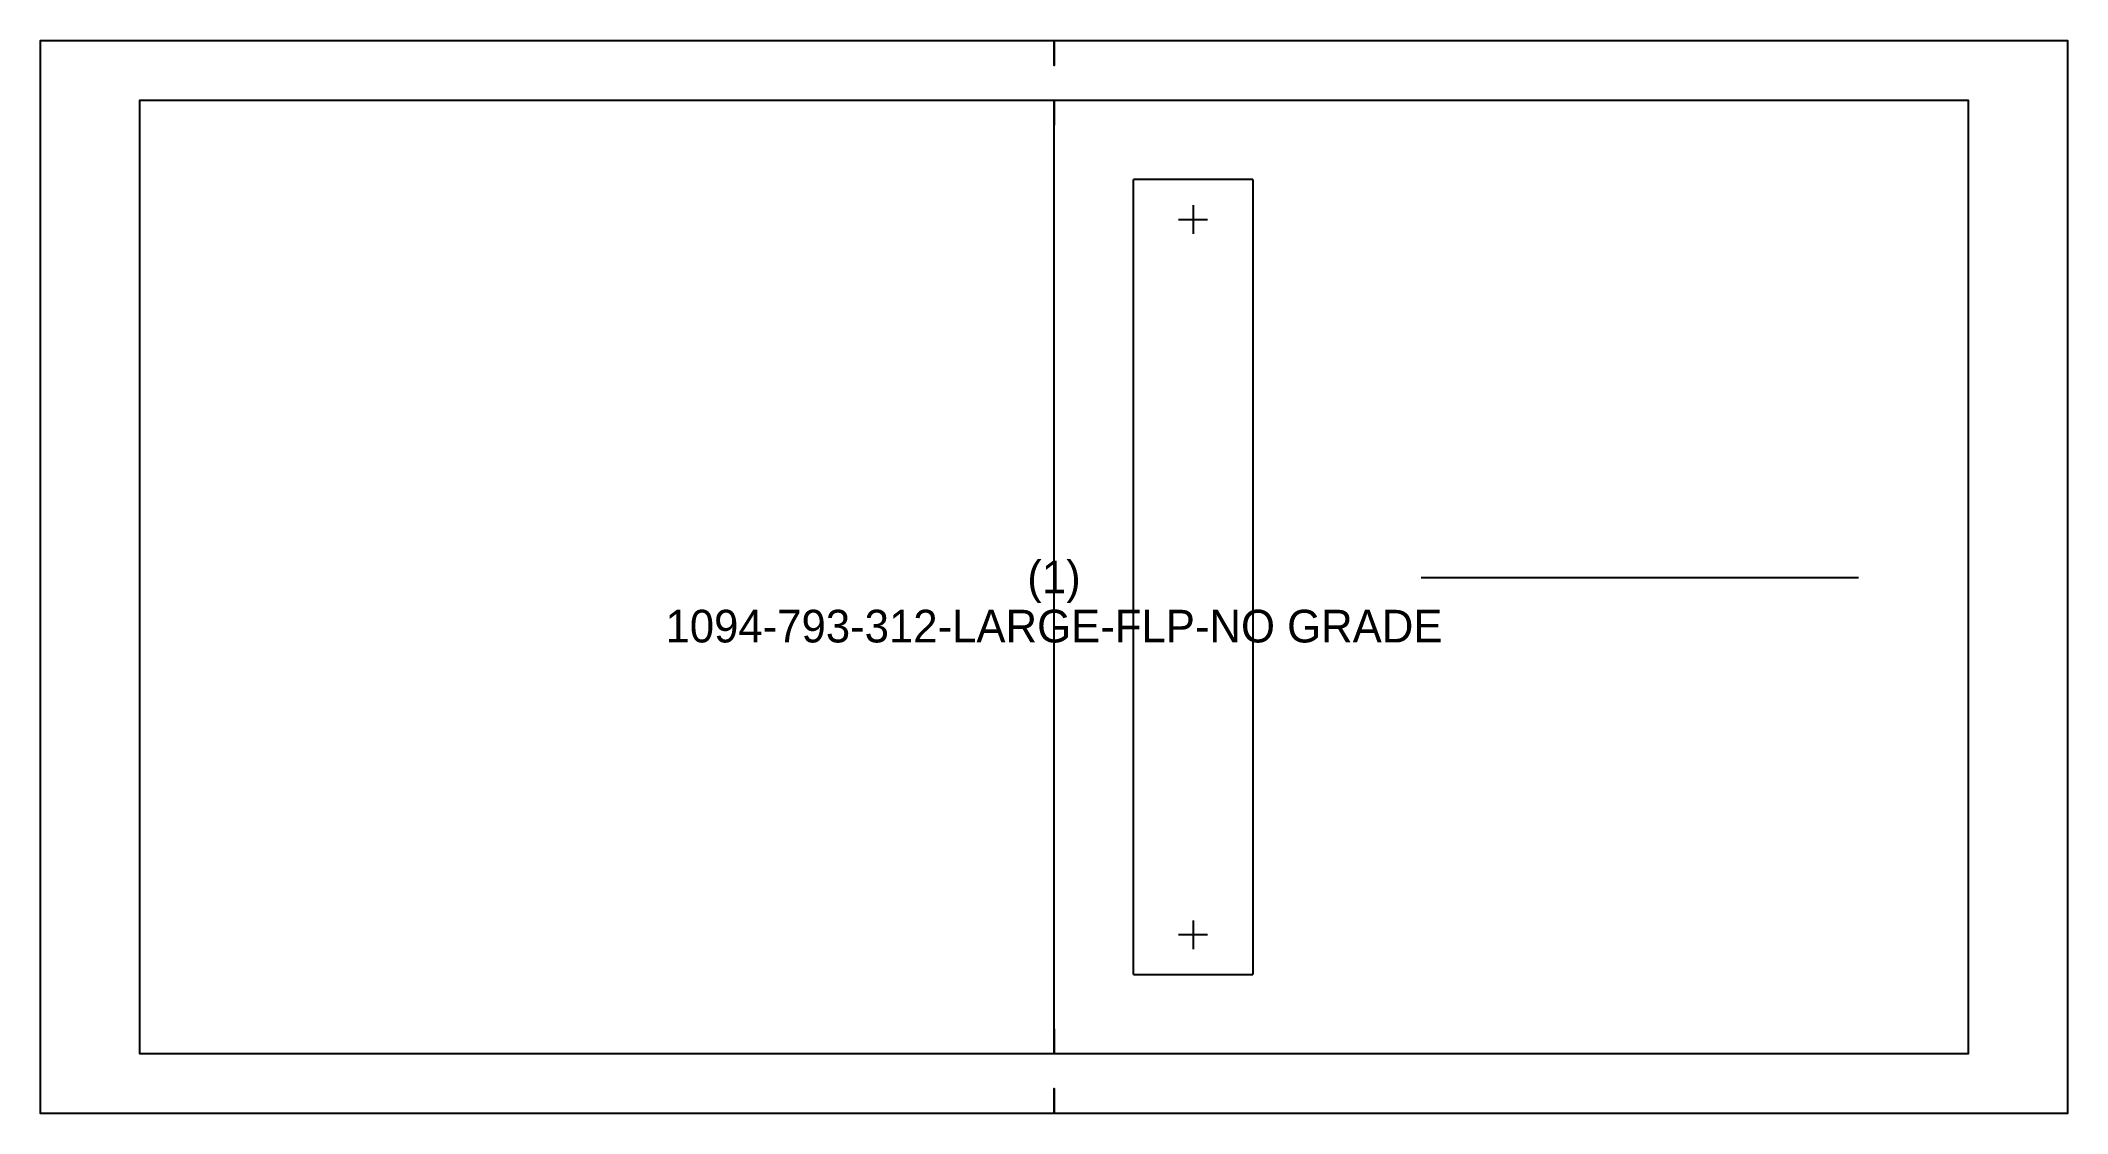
# Model space of a CAD drawing. Header units: inches. Extents: x 0 to 12.8, y 0 to 6.8.
import ezdxf
from ezdxf.enums import TextEntityAlignment as Align

# ---------------------------------------------------------------- set-up
doc = ezdxf.new("R2010")
doc.units = ezdxf.units.IN

msp = doc.modelspace()

# ---------------------------------------------------------------- linework, layer by layer
at = {"layer": 'T001L001'}
for points in [[(6.375, 6.75), (6.375, 6.592), (6.375, 6.75), (12.75, 6.75), (12.75, 0), (6.375, 0), (6.375, 0.157), (6.375, 0), (0, 0), (0, 6.75), (6.375, 6.75)], [(6.375, 6.375), (6.375, 6.217), (6.375, 6.375), (12.125, 6.375), (12.125, 0.375), (6.375, 0.375), (6.375, 0.532), (6.375, 0.375), (0.625, 0.375), (0.625, 6.375), (6.375, 6.375)], [(6.375, 0.375), (6.375, 6.375)], [(6.875, 0.875), (6.875, 5.875)], [(7.625, 5.875), (6.875, 5.875)], [(7.625, 5.875), (7.625, 0.875)], [(7.159, 5.625), (7.34, 5.625)], [(7.25, 5.715), (7.25, 5.534)], [(8.684, 3.372), (11.435, 3.372)], [(7.25, 1.215), (7.25, 1.034)], [(7.159, 1.125), (7.34, 1.125)], [(6.875, 0.875), (7.625, 0.875)]]:
    msp.add_lwpolyline(points, dxfattribs=at)

# ---------------------------------------------------------------- texts
at = {"layer": 'ABC'}
for s, height, p in [('(1)', 0.2055, (6.375, 3.375)), ('1094-793-312-LARGE-FLP-NO GRADE', 0.20551, (6.375, 3.066))]:
    msp.add_text(s, height=height, dxfattribs=at).set_placement(p, align=Align.MIDDLE_CENTER)

doc.saveas('drawing.dxf')
